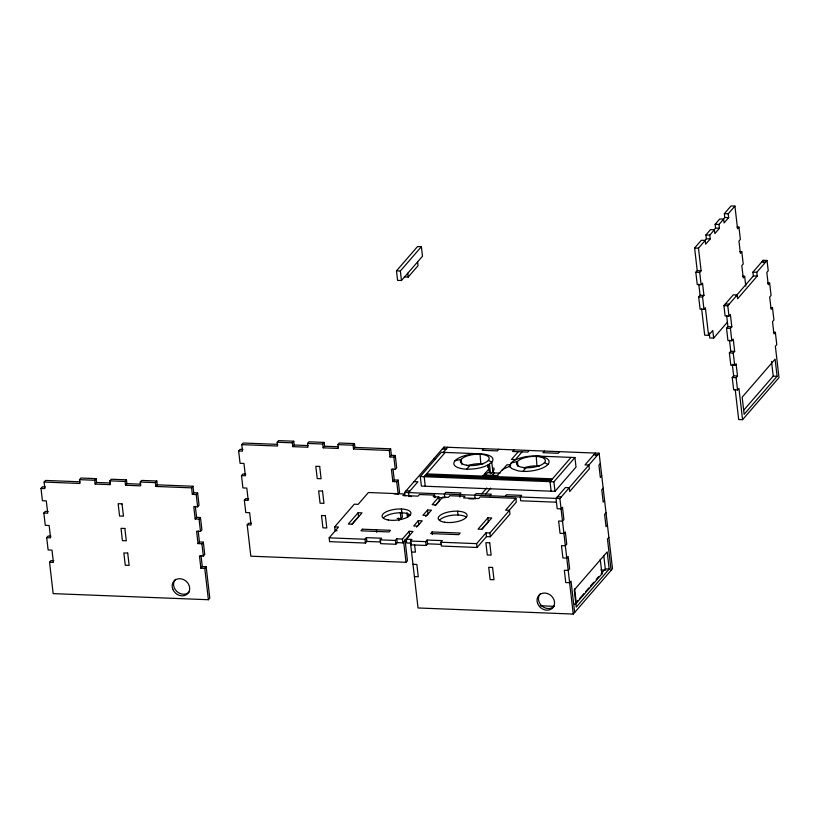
<?xml version="1.0" encoding="UTF-8"?>
<svg xmlns="http://www.w3.org/2000/svg" width="820" height="820" viewBox="0 0 820 820"><rect width="100%" height="100%" fill="white"/><g stroke="black" fill="none" stroke-linecap="round" stroke-linejoin="round"><path stroke-width="1.23" d="M510.317 467.379L510.05 465.001L511.147 462.982A19.67 7.431 -6.6 0 1 536.198 456.012L574.922 457.539L576.019 467.062L554.996 491.344L421.388 486.086L420.291 476.563L441.314 452.281L480.038 453.808A19.67 7.431 -6.6 0 1 491.774 462.224L492.881 471.746L490.534 473.714L489.427 464.181L491.774 462.224L488.341 460.409M575.281 604.422L601.952 573.938L602.259 571.704M206.158 566.753L204.764 568.373L200.89 568.219L202.294 566.599L206.158 566.753L209.787 598.108L208.393 599.727L53.167 593.618L49.548 562.264L53.413 562.418L51.988 550.107L48.124 549.953L46.699 537.653L50.573 537.807L49.149 525.497L45.274 525.343L43.849 513.033L47.724 513.187L46.299 500.887L42.425 500.733L41 488.423L44.874 488.577L44.116 482.057L45.52 480.438L80.073 481.801M41 488.423L42.404 486.803L45.305 486.916M43.849 513.033L45.254 511.413L48.154 511.536M44.116 482.057L79.96 483.462L79.519 479.659L80.913 478.039L96.094 478.634L96.534 482.447L95.14 484.066L110.321 484.661L109.88 480.848L111.274 479.228L126.454 479.823L126.895 483.636L125.501 485.255L140.681 485.85L140.24 482.047L141.635 480.428L156.825 481.022L157.266 484.835L155.861 486.455L191.593 487.859L192.987 486.239L157.266 484.835M95.14 484.066L94.7 480.253L96.094 478.634M46.699 537.653L48.093 536.034L51.004 536.147M49.548 562.264L50.942 560.644L53.853 560.757M125.501 485.255L125.06 481.442L126.454 479.823M155.861 486.455L155.421 482.642L156.825 481.022M193.745 492.758L197.62 492.912L196.216 494.521L192.341 494.378L193.745 492.758L192.987 486.239M404.977 539.365L407.448 560.685L406.043 562.305L250.828 556.196L247.199 524.841L251.074 524.995L249.649 512.684L245.774 512.541L244.35 500.231L248.224 500.384L246.799 488.074L242.925 487.92L241.5 475.61L245.375 475.764L243.95 463.464L240.075 463.31L238.651 451L242.525 451.154L241.767 444.635L243.171 443.015L277.734 444.378M238.651 451L240.055 449.38L242.956 449.493M396.49 270.846L417.513 246.574L421.388 246.717L422.484 256.25L401.462 280.522L397.587 280.378L396.49 270.846L400.365 271L421.388 246.717M195.191 518.988L196.595 517.369L200.469 517.522L199.065 519.142L195.191 518.988L193.766 506.678L197.64 506.832L199.045 505.212L197.62 492.912M404.342 276.904L408.206 277.047L418.026 265.721L417.585 261.908M241.5 475.61L242.904 474.001L245.805 474.114M241.767 444.635L277.611 446.039L277.17 442.236L278.564 440.617L293.755 441.211L294.195 445.024L292.791 446.644L307.971 447.238L307.531 443.425L308.935 441.806L324.115 442.41L324.556 446.213L323.152 447.833L338.332 448.427L337.891 444.624L339.295 443.005L354.476 443.599L354.916 447.412L353.512 449.032L389.244 450.436L390.648 448.817L354.916 447.412M198.04 543.598L199.445 541.979L203.319 542.133L201.915 543.752L198.04 543.598L196.615 531.298L200.49 531.442L201.894 529.833L200.469 517.522M292.791 446.644L292.351 442.831L293.755 441.211M244.35 500.231L245.754 498.611L248.655 498.724M200.89 568.219L199.465 555.909L203.339 556.062L204.744 554.443L203.319 542.133M247.199 524.841L248.593 523.221L251.504 523.334M323.152 447.833L322.711 444.03L324.115 442.41M353.512 449.032L353.071 445.219L354.476 443.599M391.396 455.336L395.271 455.489L393.866 457.109L390.002 456.955L391.396 455.336L390.648 448.817M337.04 530.745L335.103 530.673L334.662 526.86L354.281 504.197L358.155 504.351L368.405 492.512L404.25 493.927L402.845 495.546L418.026 496.141L419.43 494.521L434.61 495.116L434.897 497.658M411.25 543.188L406.73 543.004L406.289 539.201L412.993 531.452L409.129 531.298L402.415 539.047L396.767 538.822L397.208 542.635L395.804 544.255L380.623 543.66L380.183 539.847L381.587 538.227L366.407 537.633L366.847 541.436L365.443 543.055L329.599 541.651L329.158 537.838L338.537 527.014L334.662 526.86M392.841 481.565L394.246 479.946L398.12 480.1L396.716 481.719L392.841 481.565L391.417 469.255L395.291 469.409L396.695 467.789L395.271 455.489M358.135 512.726L348.326 524.052L352.2 524.205L362.01 512.869L358.135 512.726L358.576 516.528L352.036 524.082M394.266 493.876L398.141 494.029L399.545 492.41L398.12 480.1M405.059 495.885L404.67 492.441L443.907 447.115L599.123 453.224L612.499 568.742L573.252 614.067L418.036 607.968L410.42 542.153M365.443 543.055L365.002 539.252L366.407 537.633M443.056 452.732L447.781 447.269M445.188 452.435L424.165 476.717L425.262 486.239M397.116 518.486L400.99 518.64L402.394 517.02L401.82 512.1M395.804 544.255L395.363 540.441L396.767 538.822M434.61 495.116L433.206 496.735L438.854 496.961L439.294 500.774L435.102 505.612M418.333 520.659L413.731 525.979L417.606 526.132L422.208 520.813L418.333 520.659L418.774 524.472L416.478 527.127M427.548 510.03L422.935 515.339L426.81 515.493L431.422 510.173L427.548 510.03L427.989 513.832L425.682 516.497M438.854 496.961L432.15 504.71L436.025 504.864L442.728 497.115L448.386 497.33L449.79 495.721L464.971 496.315L463.566 497.935L478.747 498.529L480.151 496.91L515.882 498.314L516.323 502.127L508.441 511.229M483.615 448.683L482.221 450.293L497.402 450.897L498.806 449.278M397.208 542.635L402.856 542.861L409.569 535.111L409.129 531.298M480.797 463.741L480.038 453.808A19.67 7.431 -6.6 0 0 454.987 460.779A19.67 7.431 -6.6 0 0 466.723 469.183L469.88 465.545M515.882 498.314L505.632 510.153L509.507 510.306L489.878 532.969L486.004 532.816L486.444 536.628L477.076 547.452L441.344 546.048L440.904 542.235L442.308 540.616L427.128 540.021L427.568 543.824L426.164 545.443L410.984 544.849L410.543 541.036L411.947 539.416L406.289 539.201M432.089 531.954L430.684 533.564L458.759 534.671L460.163 533.051L432.089 531.954L432.386 534.486M426.164 545.443L425.723 541.641L427.128 540.021M482.765 476.092L488.904 469.009L487.705 465.073L487.982 467.461M484.128 476.686L487.633 472.638L500.056 473.13M513.986 449.872L512.582 451.492L527.762 452.086L529.166 450.467M490.903 476.953L494.409 472.904M496.325 476.625L502.455 469.542L510.163 465.965M481.791 493.804L486.824 487.992M502.311 470.096L506.924 464.776L510.798 464.93L509.261 466.703M518.23 451.717L511.526 459.456L515.401 459.61L522.104 451.861M698.794 284.191L700.075 295.261L698.671 296.881L700.095 309.191L703.97 309.345L702.545 297.035L703.949 295.415L702.525 283.115L701.12 284.724L697.246 284.581L695.821 272.271L697.226 270.651L694.612 248.019L701.315 240.27L705.19 240.424L705.63 244.227L710.233 238.917L709.792 235.104L714.404 229.784L710.53 229.631L705.918 234.95L706.358 238.763L704.831 240.537M714.035 229.897L715.573 228.124L715.132 224.311L719.734 218.991L723.609 219.145L724.05 222.958L728.652 217.638L728.211 213.825L734.925 206.086L731.05 205.933L724.347 213.671L724.788 217.484L722.481 220.149M485.665 493.958L490.698 488.146M701.12 284.724L699.696 272.424L701.1 270.805L698.486 248.173L705.19 240.424M714.404 229.784L714.845 233.597L719.447 228.278L719.007 224.465L723.609 219.145M489.919 495.792L491.323 494.173L476.143 493.578L474.739 495.198L475.18 499.011M510.05 465.001L510.276 466.918L511.823 468.63L518.342 470.946L522.883 471.397L526.03 467.748M505.099 496.387L506.504 494.767L521.684 495.372L520.28 496.992L520.72 500.794L556.452 502.199M544.347 451.061L542.942 452.681L558.123 453.286L559.527 451.666M737.006 227.017L738.943 227.099L737.539 228.718L734.925 206.086M487.869 517.82L478.06 529.156L481.934 529.31L491.744 517.973L487.869 517.82L488.31 521.633L481.77 529.187M537.295 465.545L536.946 465.944L536.198 456.012A19.67 7.431 -6.6 0 1 547.934 464.428A19.67 7.431 -6.6 0 1 522.883 471.397M477.076 547.452L476.635 543.639L486.004 532.816M486.444 536.628L490.319 536.772L509.948 514.109L509.507 510.306M739.855 251.637L741.793 251.709L740.388 253.329L738.963 241.029L740.368 239.409L738.943 227.099M571.048 457.386L550.025 481.668L551.122 491.19M554.996 491.344L553.9 481.822L574.922 457.539M703.97 309.345L705.374 307.726L708.562 335.339L704.698 335.185L701.643 308.822M742.705 276.248L744.642 276.33L743.238 277.949L741.813 265.639L743.217 264.019L741.793 251.709M726.653 315.567L727.934 326.647L726.54 328.266L727.955 340.577L731.829 340.731L730.405 328.42L731.809 326.801L730.384 314.49L728.98 316.11L725.116 315.956L723.916 305.635L733.285 294.81L737.159 294.954L737.6 298.767L757.229 276.104L756.788 272.291L767.038 260.463L763.164 260.309L752.914 272.148L753.354 275.95L736.186 295.784M573.252 614.067L559.886 498.55L599.123 453.224M728.98 316.11L727.791 305.788L737.159 294.954M708.562 335.339L712.775 330.481L713.656 338.096L709.782 337.942L709.197 332.869M600.322 463.546L598.918 465.165L600.342 477.476L601.747 475.856M713.656 338.096L727.494 322.106M767.715 283.023L769.652 283.095L768.248 284.714L766.823 272.404L768.227 270.784L767.038 260.463M603.172 488.166L601.767 489.786L603.192 502.086L604.596 500.466M731.829 340.731L733.234 339.111L734.658 351.411L733.254 353.03L734.679 365.341L730.804 365.187L729.38 352.877L730.784 351.257L729.503 340.187M770.564 307.633L772.501 307.705L771.097 309.324L769.672 297.024L771.077 295.405L769.652 283.095M606.021 512.777L604.617 514.396L606.041 526.707L607.446 525.087M734.679 365.341L736.083 363.721L737.508 376.031L736.104 377.651L737.528 389.951L733.654 389.797L732.229 377.497L733.633 375.878L732.322 364.51L736.196 364.664M773.414 332.243L775.351 332.325L773.947 333.945L772.522 321.635L773.926 320.015L772.501 307.705M608.87 537.387L607.466 539.006L611.095 570.361M737.528 389.951L738.933 388.332L742.561 419.686L738.687 419.532L735.202 389.438M574.841 604.094L578.131 600.291M579.781 598.385L583.901 593.629M585.541 591.732L588.842 587.93M590.482 586.023L593.782 582.22M596.253 579.371L598.723 576.511M601.193 573.662L605.303 568.906L603.745 555.437M743.566 410.379L773.209 376.144L771.517 361.446M609.178 569.059L576.245 607.097L574.256 589.959L607.2 551.911L609.178 569.059L605.303 568.906M777.083 376.298L744.15 414.336L742.161 397.198L775.105 359.15L777.083 376.298L773.209 376.144M742.561 419.686L779 377.6L775.371 346.245L776.776 344.625L775.351 332.325M489.427 464.181C482.59 468.128 474.513 469.286 466.723 469.183M454.987 460.779L461.229 459.343L461.783 464.11M511.147 462.982L517.389 461.557L517.933 466.313M724.347 213.671L728.211 213.825M724.788 217.484L728.652 217.638M715.132 224.311L719.007 224.465M715.573 228.124L719.447 228.278M705.918 234.95L709.792 235.104M706.358 238.763L710.233 238.917M694.612 248.019L698.486 248.173M761.759 261.928L765.634 262.082M752.914 272.148L756.788 272.291M697.226 270.651L701.1 270.805M695.821 272.271L699.696 272.424M753.354 275.95L757.229 276.104M700.075 295.261L703.949 295.415M698.671 296.881L702.545 297.035M725.321 304.015L729.195 304.169M723.916 305.635L727.791 305.788M727.934 326.647L731.809 326.801M726.54 328.266L730.405 328.42M730.784 351.257L734.658 351.411M729.38 352.877L733.254 353.03M733.633 375.878L737.508 376.031M732.229 377.497L736.104 377.651M277.17 442.236L292.351 442.831M307.531 443.425L322.711 444.03M337.891 444.624L353.071 445.219M442.513 448.735L446.377 448.888M593.854 454.69L597.729 454.844M294.195 445.024L308.105 445.567M324.556 446.213L338.465 446.767M433.657 458.954L435.594 459.026M497.955 475.549L485.532 475.067L485.307 473.16M426.615 473.888L552.475 478.839M425.57 475.098L551.429 480.048M425.211 475.508L551.081 480.458M420.291 476.563L553.9 481.822M414.038 481.617L417.913 481.77L408.534 492.594L408.975 496.407L411.537 496.5M406.064 490.821L409.938 490.975M557.415 496.776L561.28 496.93M79.519 479.659L94.7 480.253M109.88 480.848L125.06 481.442M140.24 482.047L155.421 482.642M404.67 492.441L559.886 498.55M96.534 482.447L110.454 482.99M126.895 483.636L140.814 484.189M438.413 497.566L443.538 497.76M468.855 498.755L473.909 498.96M407.284 515.073L410.184 515.196M329.158 537.838L365.002 539.252M380.183 539.847L395.363 540.441M410.543 541.036L425.723 541.641M440.904 542.235L476.635 543.639M366.847 541.436L380.757 541.989M427.568 543.824L441.478 544.377M411.558 551.993L415.432 552.147L414.571 544.767M600.916 569.961L606 570.166M412.983 564.303L416.857 564.457L418.272 576.768L414.407 576.614M540.226 605.785L554.217 606.328M544.49 462.623L547.934 464.428M763.164 260.309L763.43 262.605M744.642 276.33L745.78 286.17M595.545 455.612L595.258 453.07L585.008 464.909L588.883 465.053L589.324 468.866L569.695 491.528L569.254 487.715L565.38 487.572L556.011 498.396L557.2 508.718L561.075 508.871L562.479 507.252L563.904 519.562L562.499 521.182L558.625 521.028L560.05 533.338L563.924 533.492L565.328 531.872L566.753 544.172L565.349 545.792L561.474 545.638L562.899 557.948L566.774 558.102L568.178 556.483L569.603 568.793L568.198 570.412L564.324 570.259L565.749 582.559L569.623 582.712L571.027 581.093L574.656 612.448M600.25 559.301L601.952 573.938M574.646 588.873L576.347 603.51M488.904 469.009L489.314 472.586M489.878 532.969L490.319 536.772M459.846 497.135L459.559 494.603L460.953 492.984L445.772 492.379L444.378 493.999L444.819 497.812M457.57 511.188L458.011 515.001M443.907 447.115L444.173 449.411M407.765 273.244L408.206 277.047M400.365 271L401.462 280.522M406.997 512.613L407.571 517.543M401.421 508.984L401.861 512.797M393.866 457.109L395.291 469.409M396.716 481.719L398.141 494.029M400.273 512.49L400.99 518.64M403.717 542.235L406.043 562.305M402.415 539.047L402.856 542.861M392.964 468.876L394.246 479.946M398.663 518.096L398.95 520.556M389.244 450.436L390.002 456.955M376.421 529.761L376.718 532.303M196.216 494.521L197.64 506.832M199.065 519.142L200.49 531.442M201.915 543.752L203.339 556.062M204.764 568.373L208.393 599.727M195.314 506.288L196.595 517.369M198.163 530.909L199.445 541.979M201.013 555.519L202.294 566.599M191.593 487.859L192.341 494.378M467.595 465.719A14.493 5.473 -6.6 0 1 483.072 463.915M493.742 467.8A19.67 7.431 -6.6 0 1 492.881 471.746M523.744 467.923A14.493 5.473 -6.6 0 1 539.232 466.119M189.195 591.948A9.317 7.974 40.9 0 1 176.864 591.466A9.317 7.974 40.9 0 1 175.47 579.34M383.401 517.922A14.493 5.473 -6.6 0 1 396.296 513.023A14.493 5.473 -6.6 0 1 410.01 514.827M439.551 520.136A14.493 5.473 -6.6 0 1 452.455 515.226A14.493 5.473 -6.6 0 1 466.16 517.041M554.053 606.298A9.317 7.974 40.9 0 1 541.733 605.816A9.317 7.974 40.9 0 1 540.329 593.69M362.378 529.207L360.984 530.827L389.059 531.934L390.453 530.314L362.378 529.207M319.677 466.436L315.803 466.283L317.227 478.593L321.102 478.747L319.677 466.436M322.526 491.057L318.652 490.903L320.077 503.203L323.951 503.357L322.526 491.057M122.026 503.859L118.152 503.705L119.576 516.016L123.451 516.169L122.026 503.859M325.366 515.667L321.502 515.513L322.926 527.824L326.79 527.977L325.366 515.667M124.865 528.47L121.001 528.326L122.426 540.626L126.29 540.78L124.865 528.47M489.735 542.819L485.86 542.666L487.285 554.976L491.149 555.13L489.735 542.819M127.715 553.09L123.84 552.936L125.265 565.246L129.14 565.39L127.715 553.09M492.574 567.43L488.71 567.286L490.134 579.586L493.999 579.74L492.574 567.43M466.539 465.217A14.493 5.473 -6.6 0 0 489.15 458.923A14.493 5.473 -6.6 0 0 468.671 455.5A14.493 5.473 -6.6 0 0 466.539 465.217M522.688 467.42A14.493 5.473 -6.6 0 0 545.3 461.137A14.493 5.473 -6.6 0 0 524.82 457.703A14.493 5.473 -6.6 0 0 522.688 467.42M172.764 589.149A9.317 7.974 40.9 0 0 187.79 593.567A9.317 7.974 40.9 0 0 182.224 579.074A9.317 7.974 40.9 0 0 172.764 589.149M444.419 522.196A14.493 5.473 -6.6 0 0 467.031 515.903A14.493 5.473 -6.6 0 0 446.551 512.469A14.493 5.473 -6.6 0 0 444.419 522.196M388.27 519.982A14.493 5.473 -6.6 0 0 410.871 513.699A14.493 5.473 -6.6 0 0 390.392 510.265A14.493 5.473 -6.6 0 0 388.27 519.982M537.623 603.499A9.317 7.974 40.9 0 0 552.649 607.917A9.317 7.974 40.9 0 0 547.083 593.424A9.317 7.974 40.9 0 0 537.623 603.499"/></g></svg>
